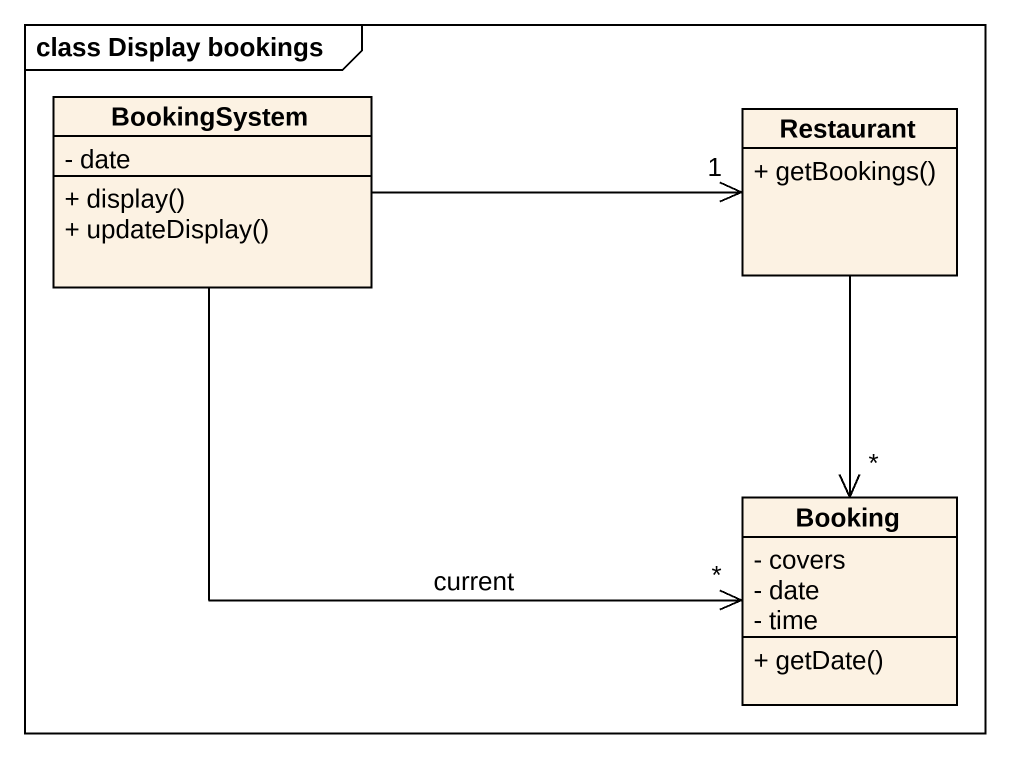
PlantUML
@startuml
mainframe class Display bookings
hide circle
hide empty members
skinparam classAttributeIconSize 0
class BookingSystem {
  - date
  + display()
  + updateDisplay()
}
class Restaurant {
  + getBookings()
}
class Booking {
  - covers
  - date
  - time
  + getDate()
}
BookingSystem -right-> "1" Restaurant
BookingSystem --> "*" Booking : current
Restaurant --> "*" Booking
@enduml
